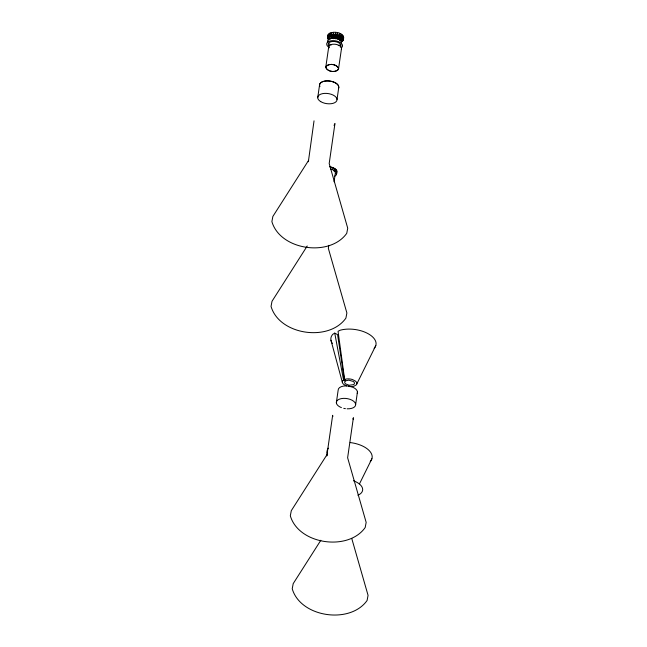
<?xml version="1.0" encoding="UTF-8"?>
<svg xmlns="http://www.w3.org/2000/svg" width="647" height="647" viewBox="0 0 647 647"><rect width="100%" height="100%" fill="white"/><g stroke="black" fill="none" stroke-linecap="round" stroke-linejoin="round"><path stroke-width="0.97" d="M317.717 97.729L319.521 85.226A9.729 5.095 8.2 0 1 327.657 80.907A9.729 5.095 8.2 0 1 338.43 85.639L338.818 86.973L337.03 99.46M343.638 37.906L327.803 35.933L327.843 39.014L328.021 34.857C332.073 29.77 346.008 32.399 343.242 40.397L341.276 42.12L341.381 36.547M327.519 37.89L328.021 34.857M327.738 36.806L328.765 33.903M328.692 40.114L328.87 36.07M328.482 35.852L329.703 35.084L329.986 33.134L331.644 33.345M341.543 48.226L338.446 69.407C335.3 72.941 327.511 71.866 325.756 67.385L328.684 47.069M329.703 35.084L331.321 34.558L331.604 32.601M331.321 34.558L333.221 34.299L333.504 32.35L333.528 32.843M333.221 34.299L335.283 34.34L335.558 32.39M343.242 40.397L343.46 39.321L342.287 37.097L337.354 34.671L337.629 32.722L337.661 33.353M339.295 35.27L339.578 33.321L340.314 33.684M340.977 36.095L341.26 34.145L341.325 35.488M342.287 37.097L342.57 35.14M342.498 41.351L342.7 37.793M343.136 38.189L343.42 36.24M329.517 166.764L330.892 166.991L330.617 168.94L334.24 170.363L336.4 172.458L336.505 174.666L334.539 176.388M332.558 169.538L332.841 167.589L330.892 166.991M334.24 170.363L334.523 168.414L332.841 167.589L333.577 167.953M334.078 181.799L335.332 173.097M335.55 171.358L335.833 169.409L334.523 168.414L335.178 168.907M336.4 172.458L336.683 170.509L335.833 169.409L335.858 169.918M336.505 174.666L336.683 170.509M336.723 173.59L337.006 171.633M328.781 245.35L328.344 248.351L346.881 312.978L345.91 318.114C328.935 342.206 279.35 335.073 271.044 306.419L272.015 301.276L307.236 245.989M336.351 402.717L338.146 390.222A9.729 5.095 8.2 0 1 346.282 385.895A9.729 5.095 8.2 0 1 357.055 390.626L357.443 391.969L355.656 404.456M325.756 67.409L325.918 66.536C329.04 62.953 336.828 64.045 338.624 68.509L338.462 69.383C335.34 72.965 327.552 71.874 325.756 67.409L325.934 66.512C329.08 62.977 336.861 64.053 338.616 68.533M343.743 37.364L342.781 39.402L339.942 40.696M356.74 384.083L375.802 345.555M359.497 483.835L371.904 458.739M353.464 418.334L353.125 419.175L353.391 417.76L347.625 457.761L366.162 522.38L365.191 527.523C348.215 551.608 298.631 544.483 290.325 515.821L291.296 510.685L327.067 454.542L326.8 455.957L332.558 415.964C332.234 413.797 333.31 417.461 332.639 416.053M320.839 540.261L293.196 583.643L292.226 588.786C300.531 617.44 350.116 624.573 367.092 600.481L368.062 595.337L351.742 538.433M334.046 125.397L334.952 123.553L329.186 163.545L347.722 228.173L346.752 233.308C329.776 257.401 280.191 250.268 271.886 221.614L272.856 216.47L308.627 160.335L308.36 161.742L314.03 120.835M336.044 173.671L336.019 173.137M374.12 348.385A22.791 11.937 8.2 0 0 367.706 333.472A22.791 11.937 8.2 0 0 340.176 330.221L338.049 331.288L344.641 379.554L345.555 380.04L344.487 380.614L337.58 334.636L334.734 333.116L332.801 334.289A22.791 11.937 8.2 0 0 332.34 343.444M344.487 380.614L343.573 380.137L342.959 380.501A7.133 3.736 8.2 0 0 343.703 384.367L346.622 385.911M344.641 379.554L345.32 379.223A7.384 3.874 8.2 0 1 352.534 379.571L355.454 381.115A7.133 3.736 8.2 0 1 356.198 384.981L353.836 386.267A7.384 3.874 8.2 0 1 348.434 386.38M331.846 37.526L343.153 38.925M328.126 37.065L328.975 38.165L331.895 38.521L331.685 34.267L339.675 35.286L339.926 40.349L340.71 40.446M342.158 39.791L337.952 39.273L337.75 35.035M336.319 33.935L337.702 34.105M341.276 34.566L341.915 34.639M343.007 35.706L342.651 36.709L328.813 34.954M335.914 170.978L336.852 171.099M335.283 34.34L337.354 34.671M328.975 38.165L330.285 39.16L330.083 35.116M330.965 340.249L342.368 382.385M334.734 333.116L343.573 380.137M335.631 33.846L335.89 39.014M333.569 33.587L333.82 38.763M329.986 33.134L330.035 34.065M353.48 480.778A16.539 8.67 8.2 0 1 357.92 495.238M341.398 407.626A9.729 5.095 8.2 0 1 339.392 399.159A9.729 5.095 8.2 0 1 354.766 402.337A9.729 5.095 8.2 0 1 347.099 408.807M345.417 408.653A9.729 5.095 8.2 0 1 343.751 408.346M357.451 391.993A9.729 5.095 8.2 0 1 357.193 393.303M333.326 170.493A6.478 3.397 8.2 0 1 335.065 172.183M319.917 86.593A9.729 5.095 8.2 0 1 326.428 80.883A9.729 5.095 8.2 0 1 338.438 85.598M338.834 86.965A9.729 5.095 8.2 0 1 338.567 88.267M328.951 47.983A6.478 3.397 8.2 0 1 334.944 44.214A6.478 3.397 8.2 0 1 341.373 49.099M329.121 46.139A6.478 3.397 8.2 0 1 334.434 41.481A6.478 3.397 8.2 0 1 340.257 47.142M329.129 47.417A8.015 4.197 8.2 0 1 328.377 41.643A8.015 4.197 8.2 0 1 338.996 41.845A8.015 4.197 8.2 0 1 341.6 47.668M340.783 44.473A7.117 3.728 8.2 0 1 338.26 45.622M331.199 44.983A7.117 3.728 8.2 0 1 328.547 43.373M327.794 42.395A7.117 3.728 8.2 0 1 334.386 38.254A7.117 3.728 8.2 0 1 341.438 43.624M350.181 442.564A22.791 11.937 8.2 0 1 370.221 461.578M327.067 453.442A22.791 11.937 8.2 0 1 328.352 448.145M345.595 380.84L344.997 381.366A4.812 2.523 8.2 0 0 345.805 383.986L349.113 385.248L353.561 384.642A4.82 2.523 8.2 0 0 353.351 381.495L348.773 380.129L345.595 380.84M320.726 101.628A9.729 5.095 8.2 0 0 336.763 100.77A9.729 5.095 8.2 0 0 324.632 93.386A9.729 5.095 8.2 0 0 320.726 101.628"/></g></svg>
